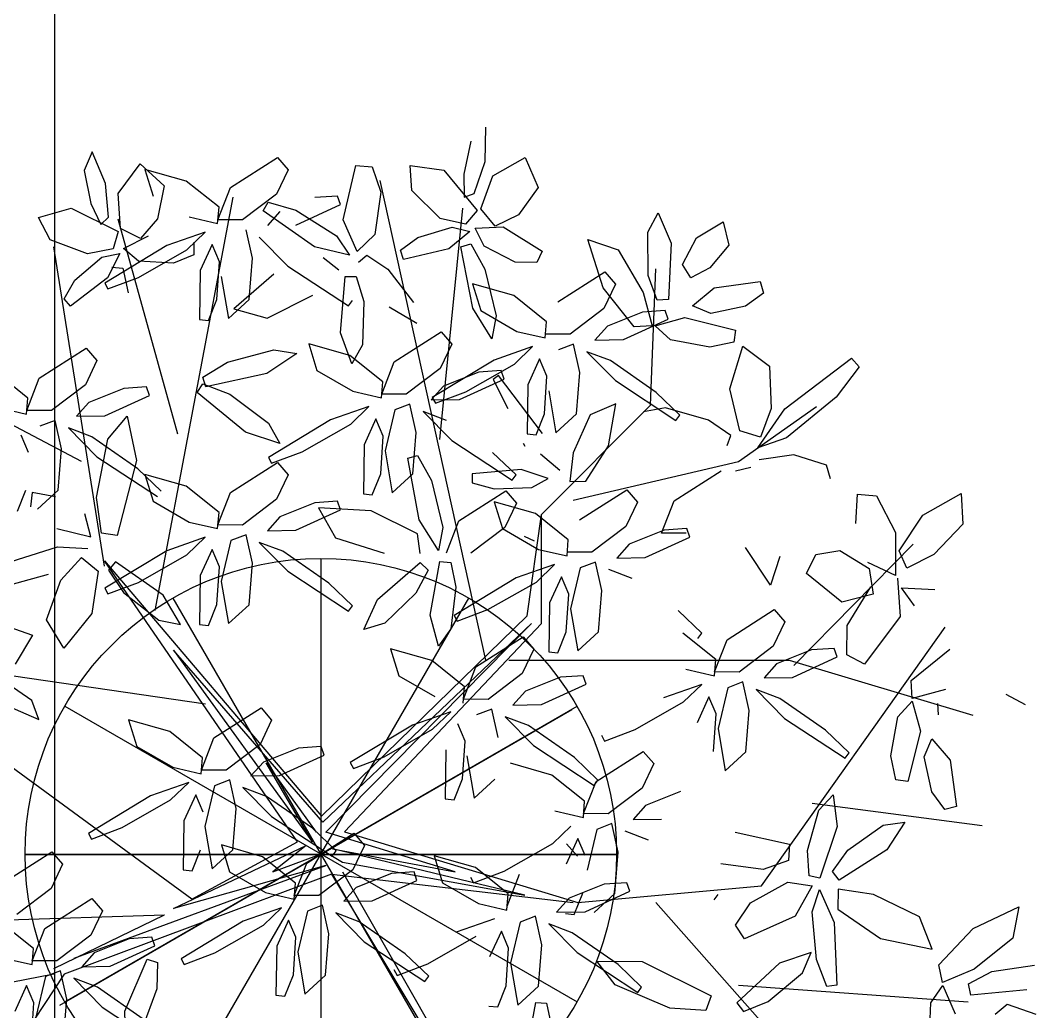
# Model space of a CAD drawing. Extents: x 8365 to 8547, y -347 to -272.
# Drawn here: x 8490.463 to 8491.492, y -312.444 to -311.438 of the extents above; entities that cross this region are included whole.
import ezdxf

# ---------------------------------------------------------------- set-up
doc = ezdxf.new("R2010")
doc.units = 0
doc.layers.get('0').update_dxf_attribs({"linetype": 'CONTINUOUS'})
doc.layers.add('1', color=7, linetype='CONTINUOUS')

msp = doc.modelspace()

# ---------------------------------------------------------------- linework, layer by layer
at = {"color": 62}
for p, q in [((8490.9341, -311.581), (8490.9349, -311.5462)), ((8490.9196, -311.5603), (8490.9124, -311.5937)), ((8490.7233, -311.5769), (8490.7341, -311.5893)), ((8490.7902, -311.6402), (8490.8029, -311.585)), ((8490.8029, -311.585), (8490.8193, -311.5863)), ((8490.8596, -311.6104), (8490.8581, -311.5851)), ((8490.8581, -311.5851), (8490.8921, -311.5898)), ((8490.923, -311.6136), (8490.9341, -311.581)), ((8490.9418, -311.5957), (8490.9746, -311.5771)), ((8490.9746, -311.5771), (8490.9878, -311.6075)), ((8490.7341, -311.5893), (8490.7224, -311.6141)), ((8490.8193, -311.5863), (8490.8284, -311.6122)), ((8490.8921, -311.5898), (8490.9261, -311.6306)), ((8490.9124, -311.5937), (8490.9128, -311.6173)), ((8490.9296, -311.629), (8490.9418, -311.5957)), ((8490.7843, -311.6162), (8490.7614, -311.6177)), ((8490.7874, -311.6248), (8490.7843, -311.6162)), ((8490.8284, -311.6122), (8490.8221, -311.655)), ((8490.8884, -311.6389), (8490.8596, -311.6104)), ((8490.9128, -311.6173), (8490.923, -311.6136)), ((8490.9878, -311.6075), (8490.9678, -311.6352)), ((8490.714, -311.6223), (8490.742, -311.6304)), ((8490.7421, -311.6456), (8490.7874, -311.6248)), ((8490.761, -311.6675), (8490.7088, -311.6312)), ((8490.742, -311.6304), (8490.7834, -311.6564)), ((8490.9261, -311.6306), (8490.9142, -311.6446)), ((8490.9441, -311.6465), (8490.9296, -311.629)), ((8490.9678, -311.6352), (8490.9441, -311.6465)), ((8491.099, -311.6527), (8491.1096, -311.633)), ((8491.1096, -311.633), (8491.1229, -311.6638)), ((8490.8042, -311.6724), (8490.7902, -311.6402)), ((8490.8658, -311.658), (8490.9005, -311.6477)), ((8490.9142, -311.6446), (8490.8884, -311.6389)), ((8490.9005, -311.6477), (8490.9185, -311.6519)), ((8490.9241, -311.6488), (8490.9525, -311.6474)), ((8490.9525, -311.6474), (8490.9919, -311.6719)), ((8491.1484, -311.6585), (8491.1756, -311.6421)), ((8491.1756, -311.6421), (8491.1811, -311.6659)), ((8490.705, -311.6579), (8490.734, -311.6872)), ((8490.7834, -311.6564), (8490.7965, -311.676)), ((8490.8221, -311.655), (8490.8042, -311.6724)), ((8490.8481, -311.6711), (8490.8658, -311.658)), ((8490.9185, -311.6519), (8490.8972, -311.6696)), ((8490.9329, -311.6668), (8490.9241, -311.6488)), ((8491.0994, -311.6966), (8491.099, -311.6527)), ((8490.7965, -311.676), (8490.761, -311.6675)), ((8490.9095, -311.6675), (8490.9195, -311.6647)), ((8490.9214, -311.7299), (8490.9095, -311.6675)), ((8490.9195, -311.6647), (8490.9338, -311.6902)), ((8490.9644, -311.6832), (8490.9329, -311.6668)), ((8491.0537, -311.7093), (8491.0381, -311.6603)), ((8491.0381, -311.6603), (8491.069, -311.6708)), ((8491.1229, -311.6638), (8491.1201, -311.721)), ((8491.1344, -311.6857), (8491.1484, -311.6585)), ((8491.1811, -311.6659), (8491.1621, -311.689)), ((8490.7857, -311.6913), (8490.7696, -311.6788)), ((8490.8056, -311.6832), (8490.814, -311.6761)), ((8490.814, -311.6761), (8490.8355, -311.6903)), ((8490.8513, -311.6803), (8490.8481, -311.6711)), ((8490.8972, -311.6696), (8490.8513, -311.6803)), ((8490.9919, -311.6719), (8490.9866, -311.6836)), ((8491.069, -311.6708), (8491.0945, -311.7139)), ((8490.734, -311.6872), (8490.7954, -311.7276)), ((8490.9866, -311.6836), (8490.9644, -311.6832)), ((8491.1427, -311.699), (8491.1344, -311.6857)), ((8491.1621, -311.689), (8491.1427, -311.699)), ((8490.7874, -311.7548), (8490.7922, -311.6978)), ((8490.7922, -311.6978), (8490.8032, -311.6977)), ((8490.8032, -311.6977), (8490.8109, -311.7231)), ((8490.8355, -311.6903), (8490.8613, -311.7241)), ((8490.9338, -311.6902), (8490.9451, -311.7377)), ((8491.0078, -311.7235), (8491.0555, -311.693)), ((8491.0555, -311.693), (8491.0663, -311.7055)), ((8491.1085, -311.7216), (8491.0994, -311.6966)), ((8490.963, -311.717), (8490.9212, -311.7051)), ((8490.9212, -311.7051), (8490.9296, -311.7323)), ((8491.0663, -311.7055), (8491.0546, -311.7302)), ((8491.1445, -311.7276), (8491.1663, -311.7091)), ((8491.1663, -311.7091), (8491.2131, -311.7027)), ((8491.2131, -311.7027), (8491.2163, -311.7145)), ((8490.7131, -311.7401), (8490.7594, -311.7166)), ((8491.2163, -311.7145), (8491.1982, -311.7279)), ((8490.7954, -311.7276), (8490.7994, -311.7222)), ((8490.8109, -311.7231), (8490.8095, -311.767)), ((8490.8647, -311.7454), (8490.8367, -311.729)), ((8490.9407, -311.7609), (8490.9214, -311.7299)), ((8491.1201, -311.721), (8491.1085, -311.7216)), ((8490.9296, -311.7323), (8490.9661, -311.7534)), ((8490.9451, -311.7377), (8490.9407, -311.7609)), ((8490.7988, -311.7862), (8490.7874, -311.7548)), ((8490.8417, -311.7843), (8490.8894, -311.7538)), ((8490.8894, -311.7538), (8490.9002, -311.7663)), ((8490.7969, -311.7778), (8490.7551, -311.7659)), ((8490.7551, -311.7659), (8490.7635, -311.7931)), ((8490.8095, -311.767), (8490.7988, -311.7862)), ((8490.9002, -311.7663), (8490.8885, -311.7911)), ((8490.9822, -311.7689), (8490.9433, -311.7825)), ((8490.9638, -311.7866), (8490.9822, -311.7689)), ((8490.7432, -311.7758), (8490.7127, -311.796)), ((8490.7198, -311.7721), (8490.7432, -311.7758)), ((8490.8302, -311.8045), (8490.7969, -311.7778)), ((8490.8291, -311.8171), (8490.8417, -311.7843)), ((8490.8885, -311.7911), (8490.8541, -311.8172)), ((8490.9433, -311.7825), (8490.8804, -311.8205)), ((8490.9146, -311.8147), (8490.9638, -311.7866)), ((8490.7635, -311.7931), (8490.8, -311.8142)), ((8490.9275, -311.7947), (8490.8919, -311.8089)), ((8490.9082, -311.8226), (8490.9535, -311.8018)), ((8490.9504, -311.7931), (8490.9275, -311.7947)), ((8490.9476, -311.7983), (8490.9421, -311.8021)), ((8490.9421, -311.8021), (8490.9571, -311.8317)), ((8490.9535, -311.8018), (8490.9504, -311.7931)), ((8490.8288, -311.8209), (8490.8302, -311.8045)), ((8490.8919, -311.8089), (8490.8793, -311.823)), ((8490.9773, -311.8076), (8490.9766, -311.8575)), ((8490.8, -311.8142), (8490.8288, -311.8209)), ((8490.8541, -311.8172), (8490.8291, -311.8171)), ((8490.8793, -311.823), (8490.9082, -311.8226)), ((8490.8804, -311.8205), (8490.8836, -311.8264)), ((8490.8836, -311.8264), (8490.9146, -311.8147)), ((8490.8161, -311.8297), (8490.7772, -311.8433)), ((8490.7977, -311.8474), (8490.8161, -311.8297)), ((8490.8423, -311.833), (8490.8325, -311.8745)), ((8490.8577, -311.8271), (8490.8423, -311.833)), ((8490.8641, -311.856), (8490.8577, -311.8271)), ((8490.7772, -311.8433), (8490.7143, -311.8813)), ((8490.8232, -311.8421), (8490.8112, -311.8685)), ((8490.8306, -311.8596), (8490.8232, -311.8421)), ((8490.895, -311.8438), (8490.8711, -311.8348)), ((8490.8711, -311.8348), (8490.9001, -311.8641)), ((8490.7485, -311.8755), (8490.7977, -311.8474)), ((8490.8281, -311.8979), (8490.8306, -311.8596)), ((8490.8607, -311.898), (8490.8641, -311.856)), ((8490.9001, -311.8641), (8490.9615, -311.9045)), ((8490.9766, -311.8575), (8490.9857, -311.8584)), ((8490.8112, -311.8685), (8490.8105, -311.9183)), ((8490.8325, -311.8745), (8490.8398, -311.9173)), ((8490.7175, -311.8872), (8490.7485, -311.8755)), ((8490.8555, -311.8822), (8490.8655, -311.8794)), ((8490.8673, -311.9446), (8490.8555, -311.8822)), ((8490.8655, -311.8794), (8490.8797, -311.9048)), ((8490.9655, -311.8991), (8490.9415, -311.8762)), ((8490.7233, -311.8865), (8490.7341, -311.899)), ((8490.9707, -311.8934), (8490.921, -311.8979)), ((8490.7341, -311.899), (8490.7224, -311.9238)), ((8490.8196, -311.9193), (8490.8281, -311.8979)), ((8490.8398, -311.9173), (8490.8607, -311.898)), ((8490.8797, -311.9048), (8490.891, -311.9524)), ((8490.921, -311.8979), (8490.921, -311.9071)), ((8490.9615, -311.9045), (8490.9655, -311.8991)), ((8490.9073, -311.9456), (8490.955, -311.9151)), ((8490.921, -311.9071), (8490.9432, -311.9133)), ((8490.9432, -311.9133), (8490.9815, -311.9117)), ((8490.955, -311.9151), (8490.9658, -311.9276)), ((8490.7843, -311.9258), (8490.7614, -311.9274)), ((8490.7874, -311.9345), (8490.7843, -311.9258)), ((8490.8105, -311.9183), (8490.8196, -311.9193)), ((8490.7614, -311.9274), (8490.7258, -311.9416)), ((8490.7421, -311.9553), (8490.7874, -311.9345)), ((8490.8184, -311.9354), (8490.7649, -311.9323)), ((8490.7649, -311.9323), (8490.7822, -311.9628)), ((8490.8655, -311.9587), (8490.8184, -311.9354)), ((8490.9852, -311.9381), (8490.9433, -311.9263)), ((8490.9433, -311.9263), (8490.9518, -311.9535)), ((8490.9658, -311.9276), (8490.9541, -311.9523)), ((8490.8867, -311.9756), (8490.8673, -311.9446)), ((8490.8947, -311.9783), (8490.9073, -311.9456)), ((8490.7132, -311.9558), (8490.7421, -311.9553)), ((8490.891, -311.9524), (8490.8867, -311.9756)), ((8490.9541, -311.9523), (8490.9197, -311.9785)), ((8490.7822, -311.9628), (8490.8317, -311.9785)), ((8490.8682, -311.9789), (8490.8655, -311.9587)), ((8490.8782, -312.0415), (8490.8881, -311.987)), ((8490.8881, -311.987), (8490.8991, -311.9879)), ((8490.734, -311.9968), (8490.7954, -312.0372)), ((8490.8249, -312.0254), (8490.8683, -311.9881)), ((8490.8762, -311.9957), (8490.8639, -312.0192)), ((8490.8683, -311.9881), (8490.8762, -311.9957)), ((8490.8991, -311.9879), (8490.9044, -312.0131)), ((8490.6451, -312.0012), (8490.6444, -312.051)), ((8490.6664, -312.0072), (8490.6737, -312.05)), ((8490.9655, -312.0036), (8490.9025, -312.0417)), ((8490.9367, -312.0358), (8490.986, -312.0078)), ((8490.9044, -312.0131), (8490.8991, -312.0553)), ((8490.8111, -312.0558), (8490.8249, -312.0254)), ((8490.8639, -312.0192), (8490.8322, -312.0496)), ((8490.6535, -312.052), (8490.662, -312.0306)), ((8490.6737, -312.05), (8490.6946, -312.0308)), ((8490.7954, -312.0372), (8490.7994, -312.0318)), ((8490.9057, -312.0476), (8490.9367, -312.0358)), ((8490.8322, -312.0496), (8490.8111, -312.0558)), ((8490.8867, -312.0728), (8490.8782, -312.0415)), ((8490.9025, -312.0417), (8490.9057, -312.0476)), ((8490.6444, -312.051), (8490.6535, -312.052)), ((8490.8991, -312.0553), (8490.8867, -312.0728)), ((8490.9247, -312.0939), (8490.9725, -312.0634)), ((8490.9725, -312.0634), (8490.9833, -312.0759)), ((8490.88, -312.0874), (8490.8381, -312.0756)), ((8490.8381, -312.0756), (8490.8466, -312.1028)), ((8490.9833, -312.0759), (8490.9716, -312.1007)), ((8490.9132, -312.1141), (8490.88, -312.0874)), ((8490.9121, -312.1267), (8490.9247, -312.0939)), ((8490.9716, -312.1007), (8490.9371, -312.1269)), ((8490.8466, -312.1028), (8490.883, -312.1239)), ((8490.9119, -312.1306), (8490.9132, -312.1141)), ((8490.975, -312.1185), (8490.9623, -312.1327)), ((8490.9371, -312.1269), (8490.9121, -312.1267)), ((8490.659, -312.1658), (8490.7067, -312.1353)), ((8490.7067, -312.1353), (8490.7175, -312.1478)), ((8490.8992, -312.1394), (8490.8603, -312.1529)), ((8490.8808, -312.1571), (8490.8992, -312.1394)), ((8490.9408, -312.1368), (8490.9254, -312.1426)), ((8490.9471, -312.1657), (8490.9408, -312.1368)), ((8490.7175, -312.1478), (8490.7058, -312.1726)), ((8490.9137, -312.1693), (8490.9063, -312.1518)), ((8490.9781, -312.1535), (8490.9542, -312.1444)), ((8490.9542, -312.1444), (8490.9832, -312.1737)), ((8490.6474, -312.186), (8490.6142, -312.1593)), ((8490.8603, -312.1529), (8490.7973, -312.191)), ((8490.8315, -312.1851), (8490.8808, -312.1571)), ((8490.6464, -312.1986), (8490.659, -312.1658)), ((8490.7058, -312.1726), (8490.6714, -312.1988)), ((8490.7448, -312.1762), (8490.7092, -312.1904)), ((8490.7255, -312.2041), (8490.7708, -312.1833)), ((8490.7677, -312.1746), (8490.7448, -312.1762)), ((8490.7708, -312.1833), (8490.7677, -312.1746)), ((8490.6461, -312.2024), (8490.6474, -312.186)), ((8490.7092, -312.1904), (8490.6965, -312.2046)), ((8490.7973, -312.191), (8490.8005, -312.1969)), ((8490.8005, -312.1969), (8490.8315, -312.1851)), ((8490.6173, -312.1957), (8490.6461, -312.2024)), ((8490.6714, -312.1988), (8490.6464, -312.1986)), ((8490.6965, -312.2046), (8490.7255, -312.2041)), ((8490.6334, -312.2113), (8490.5945, -312.2248)), ((8490.615, -312.2289), (8490.6334, -312.2113)), ((8490.675, -312.2086), (8490.6596, -312.2145)), ((8490.6814, -312.2376), (8490.675, -312.2086)), ((8490.6405, -312.2236), (8490.6285, -312.25)), ((8490.6479, -312.2412), (8490.6405, -312.2236)), ((8490.6596, -312.2145), (8490.6498, -312.256)), ((8490.7123, -312.2253), (8490.6884, -312.2163)), ((8490.6884, -312.2163), (8490.7174, -312.2456)), ((8490.7588, -312.2577), (8490.7123, -312.2253)), ((8490.678, -312.2796), (8490.6814, -312.2376)), ((8490.6285, -312.25), (8490.6278, -312.2998)), ((8490.7174, -312.2456), (8490.7788, -312.2861)), ((8490.6498, -312.256), (8490.6571, -312.2989)), ((8490.7531, -312.293), (8490.8008, -312.2625)), ((8490.7828, -312.2806), (8490.7588, -312.2577)), ((8490.8008, -312.2625), (8490.8116, -312.275)), ((8490.7083, -312.2865), (8490.6665, -312.2746)), ((8490.6665, -312.2746), (8490.6749, -312.3018)), ((8490.8116, -312.275), (8490.7999, -312.2997)), ((8490.6369, -312.3008), (8490.6454, -312.2794)), ((8490.6571, -312.2989), (8490.678, -312.2796)), ((8490.7416, -312.3132), (8490.7083, -312.2865)), ((8490.7788, -312.2861), (8490.7828, -312.2806)), ((8490.7405, -312.3258), (8490.7531, -312.293)), ((8490.6278, -312.2998), (8490.6369, -312.3008)), ((8490.6749, -312.3018), (8490.7114, -312.3229)), ((8490.7999, -312.2997), (8490.7655, -312.3259)), ((8490.8389, -312.3034), (8490.8033, -312.3176)), ((8490.8619, -312.3018), (8490.8389, -312.3034)), ((8490.8649, -312.3105), (8490.8619, -312.3018)), ((8490.7402, -312.3296), (8490.7416, -312.3132)), ((8490.8196, -312.3313), (8490.8649, -312.3105)), ((8490.7114, -312.3229), (8490.7402, -312.3296)), ((8490.7655, -312.3259), (8490.7405, -312.3258)), ((8490.8033, -312.3176), (8490.7907, -312.3317)), ((8490.535, -312.3289), (8490.5458, -312.3413)), ((8490.7691, -312.3358), (8490.7537, -312.3417)), ((8490.7755, -312.3647), (8490.7691, -312.3358)), ((8490.7907, -312.3317), (8490.8196, -312.3313)), ((8490.5458, -312.3413), (8490.5342, -312.3661)), ((8490.7275, -312.3384), (8490.6886, -312.352)), ((8490.7091, -312.3561), (8490.7275, -312.3384)), ((8490.7537, -312.3417), (8490.7439, -312.3832)), ((8490.8064, -312.3525), (8490.7826, -312.3435)), ((8490.7826, -312.3435), (8490.8115, -312.3728)), ((8490.6886, -312.352), (8490.6257, -312.39)), ((8490.6599, -312.3842), (8490.7091, -312.3561)), ((8490.7346, -312.3508), (8490.7226, -312.3772)), ((8490.742, -312.3683), (8490.7346, -312.3508)), ((8490.853, -312.3849), (8490.8064, -312.3525)), ((8490.5961, -312.3682), (8490.5731, -312.3697)), ((8490.5991, -312.3768), (8490.5961, -312.3682)), ((8490.7395, -312.4065), (8490.742, -312.3683)), ((8490.7721, -312.4067), (8490.7755, -312.3647)), ((8490.5731, -312.3697), (8490.5375, -312.3839)), ((8490.5538, -312.3976), (8490.5991, -312.3768)), ((8490.7226, -312.3772), (8490.7219, -312.427)), ((8490.6289, -312.3959), (8490.6599, -312.3842)), ((8490.7439, -312.3832), (8490.7512, -312.426)), ((8490.5249, -312.3981), (8490.5538, -312.3976)), ((8490.5687, -312.4432), (8490.5912, -312.3906)), ((8490.5912, -312.3906), (8490.6016, -312.394)), ((8490.6016, -312.394), (8490.6009, -312.4205)), ((8490.6257, -312.39), (8490.6289, -312.3959)), ((8490.5168, -312.4098), (8490.5457, -312.4391)), ((8490.731, -312.428), (8490.7395, -312.4065)), ((8490.7512, -312.426), (8490.7721, -312.4067)), ((8490.8416, -312.4011), (8490.8448, -312.407)), ((8490.5872, -312.4512), (8490.5407, -312.4189)), ((8490.6009, -312.4205), (8490.5858, -312.4617)), ((8490.7219, -312.427), (8490.731, -312.428)), ((8490.5457, -312.4391), (8490.6072, -312.4796)), ((8490.5696, -312.4766), (8490.5687, -312.4432))]:
    msp.add_line(p, q, dxfattribs=at)
at = {"color": 60}
for p, q in [((8490.5354, -311.5712), (8490.5272, -311.5903)), ((8490.5489, -311.6033), (8490.5354, -311.5712)), ((8490.5618, -311.6136), (8490.5842, -311.5833)), ((8490.5842, -311.5833), (8490.6086, -311.6057)), ((8490.6756, -311.6074), (8490.7233, -311.5769)), ((8490.5272, -311.5903), (8490.5342, -311.6237)), ((8490.6308, -311.6009), (8490.589, -311.589)), ((8490.589, -311.589), (8490.5974, -311.6162)), ((8490.552, -311.6376), (8490.5489, -311.6033)), ((8490.6086, -311.6057), (8490.6017, -311.6391)), ((8490.6641, -311.6275), (8490.6308, -311.6009)), ((8490.5642, -311.649), (8490.5618, -311.6136)), ((8490.663, -311.6401), (8490.6756, -311.6074)), ((8490.7224, -311.6141), (8490.688, -311.6403)), ((8490.5342, -311.6237), (8490.5442, -311.6451)), ((8490.7088, -311.6312), (8490.714, -311.6223)), ((8490.4811, -311.6379), (8490.514, -311.6285)), ((8490.514, -311.6285), (8490.5617, -311.6519)), ((8490.5442, -311.6451), (8490.552, -311.6376)), ((8490.6339, -311.6373), (8490.6627, -311.644)), ((8490.6627, -311.644), (8490.6641, -311.6275)), ((8490.7258, -311.6319), (8490.7132, -311.6461)), ((8490.4928, -311.6605), (8490.4811, -311.6379)), ((8490.6017, -311.6391), (8490.5846, -311.6591)), ((8490.688, -311.6403), (8490.663, -311.6401)), ((8490.5617, -311.6519), (8490.5566, -311.6695)), ((8490.5846, -311.6591), (8490.5642, -311.649)), ((8490.5672, -311.6693), (8490.5926, -311.6565)), ((8490.65, -311.6528), (8490.6111, -311.6663)), ((8490.6316, -311.6705), (8490.65, -311.6528)), ((8490.698, -311.6791), (8490.6916, -311.6502)), ((8490.5306, -311.6748), (8490.4928, -311.6605)), ((8490.6111, -311.6663), (8490.5482, -311.7044)), ((8490.6386, -311.6629), (8490.6386, -311.6757)), ((8490.6571, -311.6652), (8490.6451, -311.6915)), ((8490.6645, -311.6827), (8490.6571, -311.6652)), ((8490.5177, -311.7014), (8490.5452, -311.678)), ((8490.5566, -311.6695), (8490.5306, -311.6748)), ((8490.5452, -311.678), (8490.5634, -311.6744)), ((8490.5634, -311.6744), (8490.5511, -311.6992)), ((8490.5826, -311.6822), (8490.5672, -311.6693)), ((8490.5824, -311.6986), (8490.6316, -311.6705)), ((8490.6386, -311.6757), (8490.618, -311.6843)), ((8490.5554, -311.6882), (8490.5664, -311.6891)), ((8490.5664, -311.6891), (8490.5718, -311.7142)), ((8490.618, -311.6843), (8490.5826, -311.6822)), ((8490.662, -311.7209), (8490.6645, -311.6827)), ((8490.6946, -311.7211), (8490.698, -311.6791)), ((8490.5511, -311.6992), (8490.5136, -311.7277)), ((8490.5514, -311.7103), (8490.5824, -311.6986)), ((8490.6451, -311.6915), (8490.6444, -311.7414)), ((8490.6664, -311.6976), (8490.6737, -311.7404)), ((8490.7196, -311.6952), (8490.6793, -311.7305)), ((8490.5069, -311.7205), (8490.5177, -311.7014)), ((8490.5482, -311.7044), (8490.5514, -311.7103)), ((8490.5136, -311.7277), (8490.5069, -311.7205)), ((8490.6535, -311.7423), (8490.662, -311.7209)), ((8490.6737, -311.7404), (8490.6946, -311.7211)), ((8490.6793, -311.7305), (8490.7131, -311.7401)), ((8490.6444, -311.7414), (8490.6535, -311.7423)), ((8490.4818, -311.8009), (8490.5295, -311.7704)), ((8490.5295, -311.7704), (8490.5403, -311.7829)), ((8490.6726, -311.7847), (8490.7198, -311.7721)), ((8490.5403, -311.7829), (8490.5286, -311.8076)), ((8490.6476, -311.7997), (8490.6726, -311.7847)), ((8490.4703, -311.8211), (8490.437, -311.7944)), ((8490.4692, -311.8336), (8490.4818, -311.8009)), ((8490.6506, -311.8096), (8490.6476, -311.7997)), ((8490.7127, -311.796), (8490.6506, -311.8096)), ((8490.5286, -311.8076), (8490.4942, -311.8338)), ((8490.5676, -311.8113), (8490.532, -311.8255)), ((8490.5906, -311.8097), (8490.5676, -311.8113)), ((8490.5936, -311.8184), (8490.5906, -311.8097)), ((8490.6419, -311.8154), (8490.6478, -311.8068)), ((8490.6478, -311.8068), (8490.6751, -311.8172)), ((8490.4689, -311.8375), (8490.4703, -311.8211)), ((8490.5483, -311.8392), (8490.5936, -311.8184)), ((8490.6911, -311.8557), (8490.6419, -311.8154)), ((8490.6751, -311.8172), (8490.7142, -311.8465)), ((8490.4401, -311.8308), (8490.4689, -311.8375)), ((8490.532, -311.8255), (8490.5194, -311.8396)), ((8490.4942, -311.8338), (8490.4692, -311.8336)), ((8490.4978, -311.8437), (8490.4824, -311.8496)), ((8490.5042, -311.8726), (8490.4978, -311.8437)), ((8490.5194, -311.8396), (8490.5483, -311.8392)), ((8490.5514, -311.8629), (8490.5711, -311.8395)), ((8490.5711, -311.8395), (8490.5803, -311.8846)), ((8490.5351, -311.8604), (8490.5113, -311.8514)), ((8490.5113, -311.8514), (8490.5402, -311.8807)), ((8490.7142, -311.8465), (8490.7258, -311.8671)), ((8490.4707, -311.8762), (8490.4633, -311.8587)), ((8490.5817, -311.8928), (8490.5351, -311.8604)), ((8490.5397, -311.922), (8490.5514, -311.8629)), ((8490.7258, -311.8671), (8490.6911, -311.8557)), ((8490.5008, -311.9146), (8490.5042, -311.8726)), ((8490.9727, -311.8669), (8490.9743, -311.8699)), ((8490.5402, -311.8807), (8490.6016, -311.9211)), ((8490.5803, -311.8846), (8490.5607, -311.9605)), ((8490.7143, -311.8813), (8490.7175, -311.8872)), ((8490.6056, -311.9157), (8490.5817, -311.8928)), ((8490.6756, -311.917), (8490.7233, -311.8865)), ((8490.6308, -311.9105), (8490.589, -311.8987)), ((8490.589, -311.8987), (8490.5974, -311.9258)), ((8490.4597, -311.9358), (8490.4682, -311.9144)), ((8490.4799, -311.9339), (8490.5008, -311.9146)), ((8490.6641, -311.9372), (8490.6308, -311.9105)), ((8490.4746, -311.9168), (8490.4729, -311.9313)), ((8490.4984, -311.9214), (8490.4746, -311.9168)), ((8490.545, -311.9581), (8490.5397, -311.922)), ((8490.5974, -311.9258), (8490.6339, -311.9469)), ((8490.663, -311.9498), (8490.6756, -311.917)), ((8490.7224, -311.9238), (8490.688, -311.9499)), ((8490.5342, -311.9619), (8490.5281, -311.9384)), ((8490.6627, -311.9536), (8490.6641, -311.9372)), ((8490.7258, -311.9416), (8490.7132, -311.9558)), ((8490.4997, -311.9534), (8490.5342, -311.9619)), ((8490.6339, -311.9469), (8490.6627, -311.9536)), ((8490.688, -311.9499), (8490.663, -311.9498)), ((8490.5607, -311.9605), (8490.545, -311.9581)), ((8490.65, -311.9624), (8490.6111, -311.976)), ((8490.6316, -311.9801), (8490.65, -311.9624)), ((8490.6762, -311.9657), (8490.6664, -312.0072)), ((8490.6916, -311.9598), (8490.6762, -311.9657)), ((8490.698, -311.9887), (8490.6916, -311.9598)), ((8490.984, -311.9664), (8490.9739, -311.9615)), ((8490.4382, -311.9917), (8490.5004, -311.9721)), ((8490.5004, -311.9721), (8490.531, -311.9737)), ((8490.6111, -311.976), (8490.5482, -312.014)), ((8490.6571, -311.9748), (8490.6451, -312.0012)), ((8490.6645, -311.9923), (8490.6571, -311.9748)), ((8490.7289, -311.9765), (8490.705, -311.9675)), ((8490.705, -311.9675), (8490.734, -311.9968)), ((8490.7754, -312.0089), (8490.7289, -311.9765)), ((8490.5036, -312.0058), (8490.5245, -311.9828)), ((8490.5245, -311.9828), (8490.5414, -311.9966)), ((8490.559, -311.9873), (8490.5519, -311.9957)), ((8490.6073, -312.0212), (8490.559, -311.9873)), ((8490.5824, -312.0082), (8490.6316, -311.9801)), ((8490.5414, -311.9966), (8490.5352, -312.0398)), ((8490.5519, -311.9957), (8490.5672, -312.0183)), ((8490.662, -312.0306), (8490.6645, -311.9923)), ((8490.6946, -312.0308), (8490.698, -311.9887)), ((8490.4907, -312), (8490.409, -312.0225)), ((8490.489, -312.046), (8490.5036, -312.0058)), ((8490.5514, -312.0199), (8490.5824, -312.0082)), ((8490.5482, -312.014), (8490.5514, -312.0199)), ((8490.5672, -312.0183), (8490.6029, -312.0463)), ((8490.7994, -312.0318), (8490.7754, -312.0089)), ((8490.625, -312.0507), (8490.6073, -312.0212)), ((8490.5068, -312.075), (8490.489, -312.046)), ((8490.5352, -312.0398), (8490.5068, -312.075)), ((8490.6029, -312.0463), (8490.625, -312.0507)), ((8490.4508, -312.0533), (8490.4748, -312.0616)), ((8490.4748, -312.0616), (8490.4574, -312.0911)), ((8490.4741, -312.1279), (8490.446, -312.1084)), ((8490.4813, -312.1474), (8490.4741, -312.1279)), ((8490.4494, -312.1333), (8490.4813, -312.1474)), ((8490.6142, -312.1593), (8490.5724, -312.1475)), ((8490.5724, -312.1475), (8490.5808, -312.1746)), ((8490.5808, -312.1746), (8490.6173, -312.1957)), ((8490.5945, -312.2248), (8490.5316, -312.2629)), ((8490.5658, -312.257), (8490.615, -312.2289)), ((8490.5316, -312.2629), (8490.5348, -312.2688)), ((8490.5348, -312.2688), (8490.5658, -312.257)), ((8490.4468, -312.3121), (8490.4945, -312.2816)), ((8490.4945, -312.2816), (8490.5053, -312.2941)), ((8490.5053, -312.2941), (8490.4937, -312.3188)), ((8490.4937, -312.3188), (8490.4592, -312.345)), ((8490.4873, -312.3593), (8490.535, -312.3289)), ((8490.4758, -312.3795), (8490.4426, -312.3528)), ((8490.4747, -312.3921), (8490.4873, -312.3593)), ((8490.5342, -312.3661), (8490.4997, -312.3923)), ((8490.4456, -312.3893), (8490.4745, -312.396)), ((8490.4745, -312.396), (8490.4758, -312.3795)), ((8490.5375, -312.3839), (8490.5249, -312.3981)), ((8490.4997, -312.3923), (8490.4747, -312.3921)), ((8490.488, -312.408), (8490.4782, -312.4495)), ((8490.5034, -312.4022), (8490.488, -312.408)), ((8490.5097, -312.4311), (8490.5034, -312.4022)), ((8490.5407, -312.4189), (8490.5168, -312.4098)), ((8490.4689, -312.4172), (8490.4569, -312.4435)), ((8490.4762, -312.4347), (8490.4689, -312.4172)), ((8490.4737, -312.4729), (8490.4762, -312.4347)), ((8490.5064, -312.4731), (8490.5097, -312.4311))]:
    msp.add_line(p, q, dxfattribs=at)
at = {"color": 44}
for p, q in [((8490.9347, -312.0869), (8490.8275, -311.6003)), ((8490.5992, -312.0366), (8490.6784, -311.6171)), ((8490.8881, -311.8632), (8490.9114, -311.6283)), ((8490.6225, -311.8576), (8490.5619, -311.6395)), ((8490.5479, -311.9918), (8490.4966, -311.6675)), ((8491.1019, -311.8282), (8491.1072, -311.6898)), ((8490.5246, -311.8856), (8490.3242, -311.7793)), ((8490.9911, -311.9391), (8491.1019, -311.8282)), ((8491.0233, -311.9247), (8491.1911, -311.8856)), ((8490.9767, -312.0422), (8490.9911, -311.9391)), ((8490.9911, -312.05), (8490.9911, -311.9391)), ((8491.247, -312.0925), (8491.3682, -311.9695)), ((8490.7437, -312.2715), (8490.5479, -311.9863)), ((8490.5479, -311.9863), (8490.7682, -312.2453)), ((8490.7682, -312.2453), (8490.9767, -312.0422)), ((8490.6504, -312.1317), (8490.1517, -312.059)), ((8490.981, -312.05), (8490.7693, -312.2516)), ((8490.7726, -312.2617), (8490.981, -312.05)), ((8490.7914, -312.2612), (8490.9911, -312.05)), ((8491.2144, -312.3162), (8491.4008, -312.0534)), ((8490.7693, -312.2516), (8490.618, -312.077)), ((8490.618, -312.077), (8490.7591, -312.2717)), ((8490.958, -312.0869), (8491.2423, -312.0869)), ((8491.2423, -312.0869), (8491.4288, -312.1429)), ((8490.6365, -312.3297), (8490.3661, -312.1317)), ((8490.7591, -312.2717), (8490.712, -312.1911)), ((8490.712, -312.1911), (8490.7625, -312.2617)), ((8491.2657, -312.2323), (8491.4381, -312.2547)), ((8490.9036, -312.302), (8490.7726, -312.2617)), ((8490.7914, -312.2612), (8491.028, -312.333)), ((8490.618, -312.339), (8490.7525, -312.2751)), ((8490.6365, -312.3297), (8490.7437, -312.2715)), ((8490.7525, -312.2751), (8490.7188, -312.302)), ((8490.7188, -312.302), (8490.7726, -312.2819)), ((8490.7726, -312.2819), (8490.7894, -312.292)), ((8490.7792, -312.2785), (8490.9036, -312.302)), ((8490.9742, -312.3256), (8490.7792, -312.2785)), ((8490.5172, -312.3894), (8490.7726, -312.2953)), ((8490.7726, -312.2953), (8490.618, -312.339)), ((8490.7894, -312.292), (8490.9742, -312.3256)), ((8490.7783, -312.3042), (8490.507, -312.4058)), ((8490.7783, -312.3042), (8490.8928, -312.4952)), ((8490.7783, -312.3042), (8491.0233, -312.333)), ((8490.7894, -312.302), (8490.897, -312.4902)), ((8491.028, -312.333), (8491.2144, -312.3162)), ((8491.1072, -312.333), (8491.3495, -312.6071)), ((8490.1098, -312.361), (8490.6089, -312.3456)), ((8490.4966, -312.4001), (8490.6089, -312.3456)), ((8490.4966, -312.4057), (8490.1471, -312.4728)), ((8490.507, -312.4058), (8490.2962, -312.7245)), ((8491.1911, -312.4169), (8491.4241, -312.4337))]:
    msp.add_line(p, q, dxfattribs=at)
at = {"color": 64}
for p, q in [((8491.0853, -311.7488), (8491.0537, -311.7093)), ((8490.9963, -311.7437), (8490.963, -311.717)), ((8491.0945, -311.7139), (8491.1036, -311.7477)), ((8491.0546, -311.7302), (8491.0202, -311.7564)), ((8491.1629, -311.7353), (8491.1445, -311.7276)), ((8491.1982, -311.7279), (8491.1629, -311.7353)), ((8491.0936, -311.7339), (8491.058, -311.748)), ((8491.1166, -311.7323), (8491.0936, -311.7339)), ((8491.1064, -311.7477), (8491.1367, -311.7393)), ((8491.1196, -311.7409), (8491.1166, -311.7323)), ((8491.1367, -311.7393), (8491.1879, -311.7521)), ((8490.9949, -311.7601), (8490.9963, -311.7437)), ((8491.058, -311.748), (8491.0454, -311.7622)), ((8491.0743, -311.7617), (8491.1196, -311.7409)), ((8491.1036, -311.7477), (8491.0853, -311.7488)), ((8491.1222, -311.7621), (8491.1064, -311.7477)), ((8490.9661, -311.7534), (8490.9949, -311.7601)), ((8491.0202, -311.7564), (8490.9952, -311.7562)), ((8491.1879, -311.7521), (8491.1863, -311.7643)), ((8491.0238, -311.7663), (8491.0084, -311.7722)), ((8491.0302, -311.7952), (8491.0238, -311.7663)), ((8491.0454, -311.7622), (8491.0743, -311.7617)), ((8491.162, -311.7694), (8491.1222, -311.7621)), ((8491.1863, -311.7643), (8491.162, -311.7694)), ((8491.1821, -311.8118), (8491.1953, -311.7685)), ((8491.1953, -311.7685), (8491.2226, -311.7888)), ((8490.9893, -311.7813), (8490.9773, -311.8076)), ((8490.9967, -311.7988), (8490.9893, -311.7813)), ((8491.0611, -311.783), (8491.0372, -311.774)), ((8491.0372, -311.774), (8491.0662, -311.8033)), ((8491.2382, -311.832), (8491.3056, -311.7807)), ((8491.3056, -311.7807), (8491.3133, -311.7894)), ((8491.1076, -311.8154), (8491.0611, -311.783)), ((8491.2226, -311.7888), (8491.2242, -311.8315)), ((8491.3133, -311.7894), (8491.29, -311.8201)), ((8490.9921, -311.8569), (8490.9476, -311.7983)), ((8490.9942, -311.837), (8490.9967, -311.7988)), ((8491.0268, -311.8372), (8491.0302, -311.7952)), ((8491.0662, -311.8033), (8491.1276, -311.8437)), ((8491.1925, -311.8542), (8491.1821, -311.8118)), ((8490.9986, -311.8137), (8491.0059, -311.8565)), ((8491.1316, -311.8383), (8491.1076, -311.8154)), ((8491.29, -311.8201), (8491.2397, -311.8616)), ((8491.0667, -311.8268), (8491.0406, -311.838)), ((8491.0593, -311.8696), (8491.0667, -311.8268)), ((8491.1169, -311.831), (8491.0948, -311.8352)), ((8491.1605, -311.8436), (8491.1169, -311.831)), ((8491.1911, -311.8856), (8491.2703, -311.8297)), ((8491.2107, -311.8716), (8491.2382, -311.832)), ((8491.2242, -311.8315), (8491.2133, -311.8606)), ((8490.9857, -311.8584), (8490.9942, -311.837)), ((8491.0059, -311.8565), (8491.0268, -311.8372)), ((8491.0406, -311.838), (8491.0234, -311.8765)), ((8491.1276, -311.8437), (8491.1316, -311.8383)), ((8491.1831, -311.8589), (8491.1605, -311.8436)), ((8491.1796, -311.8693), (8491.1831, -311.8589)), ((8491.2133, -311.8606), (8491.1925, -311.8542)), ((8491.2397, -311.8616), (8491.2107, -311.8716)), ((8491.0363, -311.9055), (8491.0593, -311.8696)), ((8490.9902, -311.8777), (8491.0097, -311.8942)), ((8491.0234, -311.8765), (8491.0198, -311.9059)), ((8491.2473, -311.8787), (8491.2121, -311.8836)), ((8491.2804, -311.8891), (8491.2473, -311.8787)), ((8490.9981, -311.9026), (8490.9707, -311.8934)), ((8491.1257, -311.9253), (8491.1734, -311.8948)), ((8491.1881, -311.8948), (8491.2035, -311.8912)), ((8491.2843, -311.9032), (8491.2804, -311.8891)), ((8490.9815, -311.9117), (8490.9981, -311.9026)), ((8491.0198, -311.9059), (8491.0363, -311.9055)), ((8491.0299, -311.9446), (8491.0777, -311.9142)), ((8491.0777, -311.9142), (8491.0885, -311.9266)), ((8491.1131, -311.9581), (8491.1257, -311.9253)), ((8491.3102, -311.9483), (8491.3119, -311.9186)), ((8491.3119, -311.9186), (8491.3309, -311.9202)), ((8491.3309, -311.9202), (8491.3503, -311.9576)), ((8491.3781, -311.94), (8491.4168, -311.9179)), ((8491.4168, -311.9179), (8491.4187, -311.949)), ((8491.0885, -311.9266), (8491.0768, -311.9514)), ((8491.0184, -311.9648), (8490.9852, -311.9381)), ((8491.3541, -311.9762), (8491.3781, -311.94)), ((8490.9518, -311.9535), (8490.9882, -311.9746)), ((8491.0768, -311.9514), (8491.0423, -311.9776)), ((8491.1157, -311.955), (8491.0802, -311.9692)), ((8491.1387, -311.9535), (8491.1157, -311.955)), ((8491.1418, -311.9621), (8491.1387, -311.9535)), ((8491.4187, -311.949), (8491.3892, -311.9799)), ((8491.0171, -311.9813), (8491.0184, -311.9648)), ((8491.0965, -311.9829), (8491.1418, -311.9621)), ((8491.1381, -311.9582), (8491.1131, -311.9581)), ((8490.9882, -311.9746), (8491.0171, -311.9813)), ((8491.0423, -311.9776), (8491.0173, -311.9774)), ((8491.0802, -311.9692), (8491.0675, -311.9834)), ((8491.2695, -311.9797), (8491.2939, -311.9756)), ((8491.046, -311.9875), (8491.0306, -311.9933)), ((8491.0523, -312.0164), (8491.046, -311.9875)), ((8491.0675, -311.9834), (8491.0965, -311.9829)), ((8491.0044, -311.9901), (8490.9655, -312.0036)), ((8490.986, -312.0078), (8491.0044, -311.9901)), ((8491.0306, -311.9933), (8491.0208, -312.0348)), ((8491.0833, -312.0042), (8491.0594, -311.9951)), ((8491.0115, -312.0025), (8490.9995, -312.0288)), ((8491.0189, -312.02), (8491.0115, -312.0025)), ((8491.049, -312.0584), (8491.0523, -312.0164)), ((8490.9995, -312.0288), (8490.9988, -312.0786)), ((8491.0164, -312.0582), (8491.0189, -312.02)), ((8491.0208, -312.0348), (8491.0281, -312.0777)), ((8491.0079, -312.0796), (8491.0164, -312.0582)), ((8491.0281, -312.0777), (8491.049, -312.0584)), ((8490.9988, -312.0786), (8491.0079, -312.0796)), ((8491.0105, -312.1043), (8490.975, -312.1185)), ((8490.9913, -312.1322), (8491.0366, -312.1114)), ((8491.0335, -312.1028), (8491.0105, -312.1043)), ((8491.0366, -312.1114), (8491.0335, -312.1028)), ((8491.0862, -312.1575), (8491.1354, -312.1294)), ((8490.9623, -312.1327), (8490.9913, -312.1322)), ((8491.0246, -312.1858), (8490.9781, -312.1535)), ((8491.0552, -312.1692), (8491.0862, -312.1575)), ((8490.9112, -312.2075), (8490.9137, -312.1693)), ((8491.052, -312.1633), (8491.0552, -312.1692)), ((8490.8943, -312.1781), (8490.8936, -312.2279)), ((8490.9832, -312.1737), (8491.0446, -312.2142)), ((8491.0466, -312.2101), (8491.0943, -312.1796)), ((8491.0943, -312.1796), (8491.1051, -312.192)), ((8490.9156, -312.1841), (8490.9229, -312.227)), ((8491.0018, -312.2036), (8490.9599, -312.1917)), ((8491.0485, -312.2087), (8491.0246, -312.1858)), ((8491.1051, -312.192), (8491.0934, -312.2168)), ((8491.035, -312.2302), (8491.0018, -312.2036)), ((8490.9027, -312.2289), (8490.9112, -312.2075)), ((8490.9229, -312.227), (8490.9438, -312.2077)), ((8491.0339, -312.2428), (8491.0466, -312.2101)), ((8491.0446, -312.2142), (8491.0485, -312.2087)), ((8491.0934, -312.2168), (8491.0589, -312.243)), ((8491.1323, -312.2204), (8491.0968, -312.2346)), ((8490.8936, -312.2279), (8490.9027, -312.2289)), ((8491.0337, -312.2467), (8491.035, -312.2302)), ((8491.0968, -312.2346), (8491.0841, -312.2488)), ((8491.0049, -312.24), (8491.0337, -312.2467)), ((8491.0589, -312.243), (8491.0339, -312.2428)), ((8491.0026, -312.2732), (8491.021, -312.2555)), ((8491.0626, -312.2529), (8491.0472, -312.2588)), ((8491.0689, -312.2818), (8491.0626, -312.2529)), ((8491.0841, -312.2488), (8491.1131, -312.2483)), ((8491.0472, -312.2588), (8491.0374, -312.3002)), ((8491.0999, -312.2696), (8491.076, -312.2606)), ((8490.9533, -312.3012), (8491.0026, -312.2732)), ((8491.0281, -312.2679), (8491.0161, -312.2942)), ((8491.0167, -312.2736), (8491.0276, -312.286)), ((8491.0355, -312.2854), (8491.0281, -312.2679)), ((8490.9243, -312.2975), (8490.8824, -312.2857)), ((8490.8824, -312.2857), (8490.8909, -312.3129)), ((8491.0656, -312.3238), (8491.0689, -312.2818)), ((8490.9191, -312.3071), (8490.9223, -312.313)), ((8490.9223, -312.313), (8490.9533, -312.3012)), ((8490.9575, -312.3242), (8490.9243, -312.2975)), ((8490.9564, -312.3368), (8490.969, -312.3041)), ((8490.8909, -312.3129), (8490.9273, -312.334)), ((8491.0548, -312.3144), (8491.0192, -312.3286)), ((8491.0778, -312.3129), (8491.0548, -312.3144)), ((8491.0808, -312.3215), (8491.0778, -312.3129)), ((8490.9562, -312.3407), (8490.9575, -312.3242)), ((8491.0245, -312.345), (8491.033, -312.3236)), ((8491.0356, -312.3423), (8491.0808, -312.3215)), ((8491.0447, -312.3431), (8491.0656, -312.3238)), ((8490.9273, -312.334), (8490.9562, -312.3407)), ((8491.0192, -312.3286), (8491.0066, -312.3428)), ((8490.9851, -312.3469), (8490.9697, -312.3528)), ((8490.9914, -312.3758), (8490.9851, -312.3469)), ((8491.0066, -312.3428), (8491.0356, -312.3423)), ((8491.0154, -312.3441), (8491.0245, -312.345)), ((8490.9435, -312.3495), (8490.9046, -312.363)), ((8490.9697, -312.3528), (8490.9599, -312.3942)), ((8491.0224, -312.3636), (8490.9985, -312.3546)), ((8490.9985, -312.3546), (8491.0274, -312.3838)), ((8490.8758, -312.3952), (8490.925, -312.3672)), ((8490.9506, -312.3619), (8490.9386, -312.3882)), ((8490.9579, -312.3794), (8490.9506, -312.3619)), ((8490.8115, -312.3728), (8490.873, -312.4132)), ((8490.9881, -312.4178), (8490.9914, -312.3758)), ((8490.8769, -312.4078), (8490.853, -312.3849)), ((8490.9554, -312.4176), (8490.9579, -312.3794)), ((8490.8448, -312.407), (8490.8758, -312.3952)), ((8490.9599, -312.3942), (8490.9672, -312.4371)), ((8490.873, -312.4132), (8490.8769, -312.4078)), ((8490.947, -312.439), (8490.9554, -312.4176)), ((8490.9672, -312.4371), (8490.9881, -312.4178)), ((8490.9379, -312.4381), (8490.947, -312.439)), ((8490.9756, -312.4888), (8490.9855, -312.4343)), ((8490.9855, -312.4343), (8490.9964, -312.4352)), ((8490.9964, -312.4352), (8491.0018, -312.4604))]:
    msp.add_line(p, q, dxfattribs=at)
at = {"color": 66}
for p, q in [((8491.3503, -311.9576), (8491.3503, -312.0011)), ((8491.2236, -312.011), (8491.1983, -311.9726)), ((8491.2939, -311.9756), (8491.3235, -311.9941)), ((8491.3619, -311.9936), (8491.3541, -311.9762)), ((8491.2331, -311.9819), (8491.2236, -312.011)), ((8491.2601, -311.999), (8491.2695, -311.9797)), ((8491.3892, -311.9799), (8491.3619, -311.9936)), ((8491.3503, -312.0011), (8491.3223, -311.9881)), ((8491.3235, -311.9941), (8491.3276, -312.02)), ((8491.2959, -312.0283), (8491.2601, -311.999)), ((8491.3523, -312.004), (8491.3551, -312.0426)), ((8491.3012, -312.0519), (8491.3252, -312.0125)), ((8491.3696, -312.0319), (8491.3565, -312.0138)), ((8491.3565, -312.0138), (8491.3901, -312.0154)), ((8491.3276, -312.02), (8491.2959, -312.0283)), ((8491.1537, -312.0595), (8491.1298, -312.0365)), ((8491.1794, -312.0663), (8491.2271, -312.0358)), ((8491.2271, -312.0358), (8491.2379, -312.0483)), ((8491.2379, -312.0483), (8491.2263, -312.073)), ((8491.3551, -312.0426), (8491.3189, -312.091)), ((8491.1679, -312.0865), (8491.1347, -312.0598)), ((8491.1498, -312.0649), (8491.1537, -312.0595)), ((8491.301, -312.0818), (8491.3012, -312.0519)), ((8491.1668, -312.099), (8491.1794, -312.0663)), ((8491.2263, -312.073), (8491.1918, -312.0992)), ((8491.2652, -312.0767), (8491.2296, -312.0909)), ((8491.2882, -312.0751), (8491.2652, -312.0767)), ((8491.2912, -312.0838), (8491.2882, -312.0751)), ((8491.3661, -312.1076), (8491.4055, -312.076)), ((8491.1666, -312.1029), (8491.1679, -312.0865)), ((8491.2296, -312.0909), (8491.217, -312.105)), ((8491.2459, -312.1046), (8491.2912, -312.0838)), ((8491.3189, -312.091), (8491.301, -312.0818)), ((8491.1377, -312.0962), (8491.1666, -312.1029)), ((8491.1918, -312.0992), (8491.1668, -312.099)), ((8491.1955, -312.1091), (8491.1801, -312.115)), ((8491.2018, -312.138), (8491.1955, -312.1091)), ((8491.217, -312.105), (8491.2459, -312.1046)), ((8491.3671, -312.1259), (8491.3661, -312.1076)), ((8491.1539, -312.1117), (8491.115, -312.1253)), ((8491.1354, -312.1294), (8491.1539, -312.1117)), ((8491.1801, -312.115), (8491.1703, -312.1565)), ((8491.2328, -312.1258), (8491.2089, -312.1168)), ((8491.2089, -312.1168), (8491.2378, -312.1461)), ((8491.4009, -312.1169), (8491.3671, -312.1259)), ((8491.4622, -312.1214), (8491.4818, -312.1319)), ((8491.161, -312.1241), (8491.149, -312.1505)), ((8491.1683, -312.1416), (8491.161, -312.1241)), ((8491.2793, -312.1582), (8491.2328, -312.1258)), ((8491.3527, -312.1446), (8491.3671, -312.1287)), ((8491.3671, -312.1287), (8491.3755, -312.159)), ((8491.3938, -312.1425), (8491.3932, -312.1309)), ((8491.1658, -312.1798), (8491.1683, -312.1416)), ((8491.1985, -312.18), (8491.2018, -312.138)), ((8491.2378, -312.1461), (8491.2993, -312.1865)), ((8491.3454, -312.1843), (8491.3527, -312.1446)), ((8491.1703, -312.1565), (8491.1776, -312.1993)), ((8491.3032, -312.1811), (8491.2793, -312.1582)), ((8491.3755, -312.159), (8491.3627, -312.2102)), ((8491.3795, -312.1852), (8491.3872, -312.1669)), ((8491.3872, -312.1669), (8491.4058, -312.1887)), ((8491.1776, -312.1993), (8491.1985, -312.18)), ((8491.2993, -312.1865), (8491.3032, -312.1811)), ((8491.3506, -312.2086), (8491.3454, -312.1843)), ((8491.387, -312.2206), (8491.3795, -312.1852)), ((8491.3627, -312.2102), (8491.3506, -312.2086)), ((8491.1664, -312.3303), (8491.1703, -312.3249)), ((8491.0689, -312.3959), (8491.0224, -312.3636)), ((8491.0274, -312.3838), (8491.0889, -312.4243)), ((8491.066, -312.4166), (8491.0472, -312.3925)), ((8491.0472, -312.3925), (8491.0932, -312.3929)), ((8491.0928, -312.4189), (8491.0689, -312.3959)), ((8491.0932, -312.3929), (8491.1634, -312.4278)), ((8491.1214, -312.4403), (8491.066, -312.4166)), ((8491.0889, -312.4243), (8491.0928, -312.4189)), ((8491.1634, -312.4278), (8491.1578, -312.4426)), ((8491.1578, -312.4426), (8491.1214, -312.4403))]:
    msp.add_line(p, q, dxfattribs=at)
at = {"linetype": 'CONTINUOUS'}
for p, q in [((8490.7674, -311.9838), (8490.7674, -312.5838)), ((8490.7674, -311.9838), (8490.7674, -312.5838)), ((8490.7674, -311.9838), (8490.7674, -312.5838)), ((8490.6174, -312.024), (8490.9174, -312.5436)), ((8490.6174, -312.024), (8490.9174, -312.5436)), ((8490.6174, -312.5436), (8490.9174, -312.024)), ((8490.5027, -312.437), (8491.0223, -312.137)), ((8490.5076, -312.4338), (8491.0273, -312.1338)), ((8490.5076, -312.1338), (8491.0273, -312.4338)), ((8490.4672, -312.2843), (8491.0672, -312.2843)), ((8490.4674, -312.2838), (8491.0674, -312.2838)), ((8490.4674, -312.2838), (8491.0674, -312.2838)), ((8490.4674, -312.2838), (8491.0674, -312.2838))]:
    msp.add_line(p, q, dxfattribs=at)
at = {"color": 68}
for p, q in [((8491.4058, -312.1887), (8491.4121, -312.2354)), ((8491.2724, -312.2393), (8491.2872, -312.2237)), ((8491.2872, -312.2237), (8491.2911, -312.2559)), ((8491.4003, -312.2386), (8491.387, -312.2206)), ((8491.2611, -312.2803), (8491.2724, -312.2393)), ((8491.4121, -312.2354), (8491.4003, -312.2386)), ((8491.302, -312.28), (8491.3378, -312.2545)), ((8491.3378, -312.2545), (8491.3596, -312.2514)), ((8491.3596, -312.2514), (8491.3415, -312.2795)), ((8491.1875, -312.2616), (8491.2428, -312.2737)), ((8491.2911, -312.2559), (8491.2735, -312.3084)), ((8491.2428, -312.2737), (8491.2416, -312.2902)), ((8491.2628, -312.3059), (8491.2611, -312.2803)), ((8491.2865, -312.3015), (8491.302, -312.28)), ((8491.3415, -312.2795), (8491.2933, -312.3102)), ((8491.2159, -312.2994), (8491.173, -312.2936)), ((8491.2416, -312.2902), (8491.2159, -312.2994)), ((8491.2735, -312.3084), (8491.2628, -312.3059)), ((8491.2933, -312.3102), (8491.2865, -312.3015)), ((8491.2032, -312.3332), (8491.2411, -312.3123)), ((8491.2411, -312.3123), (8491.2658, -312.316)), ((8491.2658, -312.316), (8491.2486, -312.3467)), ((8491.2657, -312.3423), (8491.2733, -312.3199)), ((8491.2733, -312.3199), (8491.288, -312.3534)), ((8491.292, -312.3193), (8491.2918, -312.3397)), ((8491.3281, -312.3249), (8491.292, -312.3193)), ((8491.3748, -312.3475), (8491.3281, -312.3249)), ((8491.1881, -312.3561), (8491.2032, -312.3332)), ((8491.429, -312.3595), (8491.4754, -312.3373)), ((8491.4754, -312.3373), (8491.4692, -312.3693)), ((8491.2486, -312.3467), (8491.197, -312.37)), ((8491.27, -312.3909), (8491.2657, -312.3423)), ((8491.2918, -312.3397), (8491.3351, -312.3695)), ((8491.3876, -312.3803), (8491.3748, -312.3475)), ((8491.197, -312.37), (8491.1881, -312.3561)), ((8491.288, -312.3534), (8491.2908, -312.4169)), ((8491.3943, -312.3963), (8491.429, -312.3595)), ((8491.3351, -312.3695), (8491.3876, -312.3803)), ((8491.4692, -312.3693), (8491.4301, -312.4006)), ((8491.2649, -312.3836), (8491.2325, -312.3947)), ((8491.2561, -312.4043), (8491.2649, -312.3836)), ((8491.2325, -312.3947), (8491.1893, -312.4349)), ((8491.2805, -312.4182), (8491.27, -312.3909)), ((8491.3979, -312.4143), (8491.3943, -312.3963)), ((8491.4479, -312.403), (8491.4914, -312.3966)), ((8491.2213, -312.4334), (8491.2561, -312.4043)), ((8491.4301, -312.4006), (8491.3979, -312.4143)), ((8491.4244, -312.4155), (8491.4479, -312.403)), ((8491.2908, -312.4169), (8491.2805, -312.4182)), ((8491.3862, -312.4347), (8491.3983, -312.4171)), ((8491.3983, -312.4171), (8491.4108, -312.4459)), ((8491.4266, -312.4269), (8491.4244, -312.4155)), ((8491.4836, -312.4217), (8491.4266, -312.4269)), ((8491.1893, -312.4349), (8491.196, -312.4436)), ((8491.196, -312.4436), (8491.2213, -312.4334)), ((8491.3845, -312.4751), (8491.3862, -312.4347)), ((8491.4515, -312.4462), (8491.4636, -312.4361)), ((8491.4636, -312.4361), (8491.4925, -312.4462))]:
    msp.add_line(p, q, dxfattribs=at)
at = {"layer": '1', "color": 1, "linetype": 'CONTINUOUS'}
msp.add_line((8490.4977, -321.4291), (8490.4977, -306.4365), dxfattribs=at)
msp.add_circle((8490.7674, -312.2838), 0.3, dxfattribs=at)

doc.saveas('drawing.dxf')
